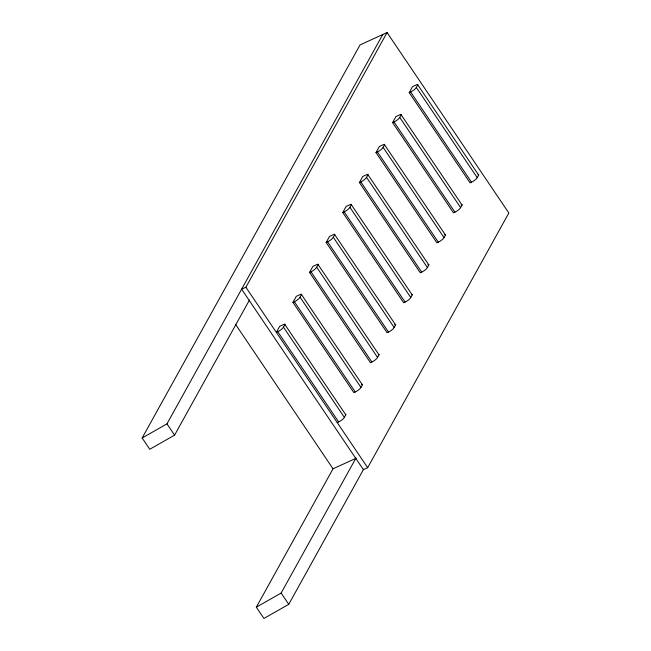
<?xml version="1.0" encoding="UTF-8"?>
<svg xmlns="http://www.w3.org/2000/svg" width="651" height="651" viewBox="0 0 651 651"><rect width="100%" height="100%" fill="white"/><g stroke="black" fill="none" stroke-linecap="round" stroke-linejoin="round"><path stroke-width="0.98" d="M249.479 300.021L174.582 435.145L149.763 449.271L142.154 437.993L360.036 44.927L387.068 32.55L508.846 213.007L367.669 467.695L363.404 469.648L241.619 289.199L245.891 287.246L387.068 32.55M142.154 437.993L166.973 423.866L382.796 34.503M292.942 302.389L296.303 296.335L300.567 294.382A1.774 0.513 -34 0 1 301.511 294.602L362.404 384.822L360.963 387.418A5.33 1.546 -34 0 1 355.259 391.967L353.835 392.618L292.942 302.389L294.366 301.738A5.33 1.546 -34 0 0 300.078 297.19L301.511 294.602M309.55 272.427L312.911 266.373L317.175 264.42A1.774 0.513 -34 0 1 318.119 264.631L379.012 354.86L377.572 357.456A5.33 1.546 -34 0 1 371.867 362.005L370.443 362.656L309.55 272.427L310.975 271.776A5.33 1.546 -34 0 0 316.687 267.227L318.119 264.631M326.159 242.465L329.52 236.411L333.784 234.458A1.774 0.513 -34 0 1 334.728 234.669L395.621 324.898L394.18 327.494A5.33 1.546 -34 0 1 388.476 332.043L387.052 332.694L326.159 242.465L327.583 241.814A5.33 1.546 -34 0 0 333.296 237.265L334.728 234.669M342.776 212.503L346.129 206.448L350.401 204.495A1.774 0.513 -34 0 1 351.337 204.707L412.229 294.936L410.789 297.531A5.33 1.546 -34 0 1 405.085 302.08L403.661 302.731L342.776 212.503L344.192 211.852A5.33 1.546 -34 0 0 349.904 207.303L351.337 204.707M359.385 182.54L362.737 176.486L367.009 174.533A1.774 0.513 -34 0 1 367.953 174.745L428.838 264.973L427.398 267.569A5.33 1.546 -34 0 1 421.693 272.11L420.269 272.769L359.385 182.54L360.8 181.889A5.33 1.546 -34 0 0 366.513 177.341L367.953 174.745M375.993 152.57L379.346 146.516L383.618 144.563A1.774 0.513 -34 0 1 384.562 144.782L445.447 235.003L444.015 237.599A5.33 1.546 -34 0 1 438.302 242.148L436.878 242.799L375.993 152.57L377.417 151.919A5.33 1.546 -34 0 0 383.122 147.37L384.562 144.782M392.602 122.608L395.954 116.553L400.227 114.6A1.774 0.513 -34 0 1 401.171 114.812L462.055 205.041L460.623 207.636A5.33 1.546 -34 0 1 454.911 212.185L453.487 212.836L392.602 122.608L394.026 121.957A5.33 1.546 -34 0 0 399.73 117.408L401.171 114.812M409.21 92.645L412.563 86.591L416.835 84.638A1.774 0.513 -34 0 1 417.779 84.85L478.664 175.078L477.232 177.674A5.33 1.546 -34 0 1 471.519 182.223L470.103 182.874L409.21 92.645L410.635 91.994A5.33 1.546 -34 0 0 416.339 87.446L417.779 84.85M283.462 327.16L284.902 324.564A1.774 0.513 -34 0 0 283.958 324.344L279.694 326.306L276.333 332.36L277.757 331.701A5.33 1.546 -34 0 0 283.462 327.16L344.355 417.381A5.33 1.546 -34 0 1 338.65 421.929L337.226 422.58M344.355 417.381L345.795 414.793L284.902 324.564M363.649 469.2L288.751 604.323L263.932 618.45L256.323 607.171L333.222 468.443M256.323 607.171L281.142 593.045L356.04 457.922M355.788 458.369L333.027 468.793L235.532 324.336M416.339 87.446L477.232 177.674M410.635 91.994L471.519 182.223M399.73 117.408L460.623 207.636M394.026 121.957L454.911 212.185M383.122 147.37L444.015 237.599M377.417 151.919L438.302 242.148M366.513 177.341L427.398 267.569M360.8 181.889L421.693 272.11M349.904 207.303L410.789 297.531M344.192 211.852L405.085 302.08M333.296 237.265L394.18 327.494M327.583 241.814L388.476 332.043M316.687 267.227L377.572 357.456M310.975 271.776L371.867 362.005M300.078 297.19L360.963 387.418M294.366 301.738L355.259 391.967M277.757 331.701L338.65 421.929M245.891 287.246L367.669 467.695M166.973 423.866L174.582 435.145M281.142 593.045L288.751 604.323M345.494 414.37A1.774 0.513 -34 0 1 345.795 414.793M361.46 384.611A1.774 0.513 -34 0 1 362.404 384.822M378.418 354.51A1.774 0.513 -34 0 1 379.012 354.86M394.677 324.686A1.774 0.513 -34 0 1 395.621 324.898M411.635 294.586A1.774 0.513 -34 0 1 412.229 294.936M427.894 264.754A1.774 0.513 -34 0 1 428.838 264.973M444.861 234.653A1.774 0.513 -34 0 1 445.447 235.003M461.111 204.829A1.774 0.513 -34 0 1 462.055 205.041M478.078 174.728A1.774 0.513 -34 0 1 478.664 175.078"/></g></svg>
